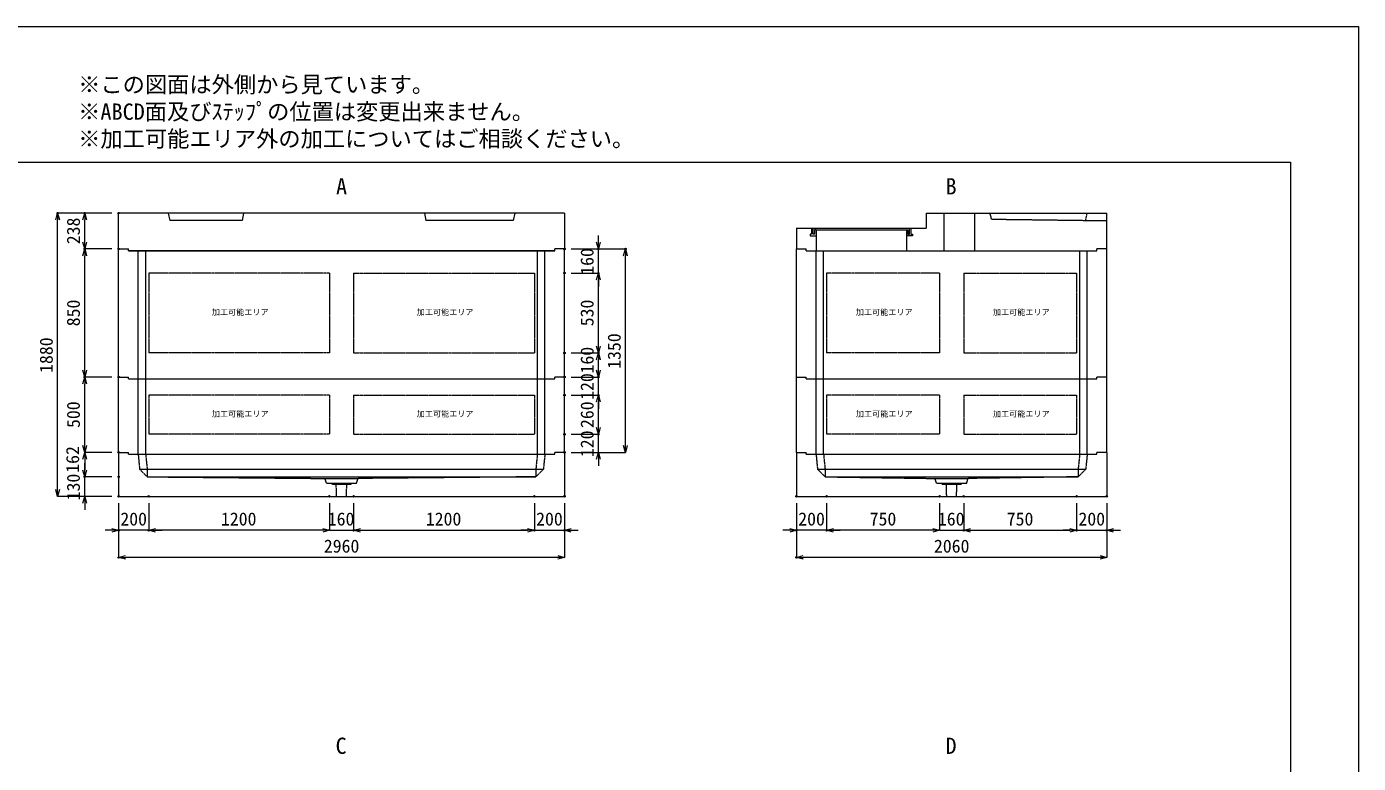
# Model space of a CAD drawing. Units: millimetres, scale not verified. Extents: x -6682 to 6682, y -4725 to 4725.
# Drawn here: x -2158 to 6682, y -164 to 4725 of the extents above; entities that cross this region are included whole.
import ezdxf
from ezdxf.enums import TextEntityAlignment as Align

# ---------------------------------------------------------------- set-up
doc = ezdxf.new("R2010")
doc.units = ezdxf.units.MM
doc.header["$LTSCALE"] = 20
doc.header["$PDMODE"] = 32
doc.header["$PDSIZE"] = 10
doc.linetypes.add('LONG_DASHED1', pattern=[7, 6, -1])
doc.linetypes.add('LONG_DOUBLE_CHAIN', pattern=[21.8, 18, -1, 0.6, -0.6, 0.6, -1])
for name, color, linetype, lineweight in [('0-0_D-TTL', 7, 'Continuous', 9), ('0-1_Defpoints', 7, 'Continuous', 9), ('0-3_D-TTL-TXT', 7, 'Continuous', 9), ('0-4_D-STR-TXT', 7, 'Continuous', 9), ('0-5_D-STR', 7, 'Continuous', 9), ('0-6_D-STR-STR5', 1, 'LONG_DOUBLE_CHAIN', 9), ('0-8_D-STR-STR4', 134, 'LONG_DASHED1', 9), ('0-9_D-STR-DIM', 3, 'Continuous', 9), ('0-A_0', 7, 'Continuous', 9)]:
    doc.layers.add(name, color=color, linetype=linetype, lineweight=lineweight)
doc.styles.add('ＭＳ ゴシック', font='')
doc.styles.get('ＭＳ ゴシック').set_extended_font_data('MS Gothic')

# ---------------------------------------------------------------- blocks, each defined once
blk = doc.blocks.new('A$C4DE05FD1')
at = {"layer": '0-0_D-TTL', "color": 134}
for p, q in [((4000, 76000), (114800, 76000)), ((114800, 76000), (114800, 4000))]:
    blk.add_line(p, q, dxfattribs=at)
at = {"layer": '0-1_Defpoints', "color": 134}
for p, q in [((0, 84000), (118800, 84000)), ((118800, 84000), (118800, 0))]:
    blk.add_line(p, q, dxfattribs=at)
at = {"layer": '0-3_D-TTL-TXT', "style": 'ＭＳ ゴシック'}
for s, p in [('※この図面は外側から見ています。', (43260.9, 79815.7)), ('※ABCD面及びｽﾃｯﾌﾟの位置は変更出来ません。', (43260.9, 78215.7)), ('※加工可能エリア外の加工についてはご相談ください。', (43260.9, 76615.7))]:
    blk.add_text(s, height=962.2, dxfattribs=at).set_placement(p, align=Align.BOTTOM_LEFT)
blk = doc.blocks.new('A$C31CA379A')
at = {"layer": '0-4_D-STR-TXT', "style": 'ＭＳ ゴシック'}
for s, p in [('A', (-325.9, -2190.5)), ('B', (35638.6, -2190.5)), ('C', (-351.4, -35190.5)), ('D', (35638.6, -35190.5))]:
    blk.add_text(s, height=962.2, dxfattribs=at).set_placement(p, align=Align.BOTTOM_LEFT)
blk = doc.blocks.new('A$C015F58B4')
at = {"layer": '0-5_D-STR'}
for p, q in [((29600, 5000), (-29600, 5000)), ((-29600, 240), (-29600, 5000)), ((-23000, 5000), (-22800, 4000)), ((-13200, 4000), (-22800, 4000)), ((-13000, 5000), (-13200, 4000)), ((11000, 5000), (11200, 4000)), ((29600, 5000), (29600, 240)), ((-29600, 240), (-28300, 240)), ((-28300, 0), (-28300, 240)), ((28300, 0), (-28300, 0)), ((29600, 240), (28300, 240)), ((28300, 0), (28300, 240))]:
    blk.add_line(p, q, dxfattribs=at)
blk.add_lwpolyline([(23000, 5000), (22800, 4000), (11200, 4000)], dxfattribs=at)
blk = doc.blocks.new('A$C4EAF5544')
at = {"layer": '0-5_D-STR'}
for p, q in [((-29600, 240), (-28300, 240)), ((-28300, 0), (-28300, 240)), ((-28300, 0), (28300, 0)), ((29600, 240), (28300, 240)), ((28300, 0), (28300, 240)), ((29600, 240), (29600, -5600))]:
    blk.add_line(p, q, dxfattribs=at)
at = {"layer": '0-5_D-STR', "linetype": 'LONG_DASHED1'}
for p, q in [((-27000, 0), (-26800, -2000)), ((27000, 0), (26800, -2000)), ((-26800, -2000), (26800, -2000)), ((-25800, -3000), (25800, -3000)), ((-2000, -3840), (-2200, -3219.5)), ((-2200, -3219.5), (2200, -3219.5)), ((25800, -3000), (2200, -3219.5)), ((26800, -2000), (25800, -3000)), ((-1199.4, -4020), (-1399.4, -3840)), ((1200.6, -4020), (-1199.4, -4020)), ((-653, -5600), (-698.5, -4020)), ((653, -5600), (698.5, -4020)), ((1200.6, -4020), (1400.6, -3840))]:
    blk.add_line(p, q, dxfattribs=at)
at = {"layer": '0-5_D-STR'}
blk.add_lwpolyline([(-29600, 240), (-29600, -5600), (29600, -5600)], dxfattribs=at)
at = {"layer": '0-5_D-STR', "linetype": 'LONG_DASHED1'}
for points in [[(-26000, 0), (-25800, -2000), (-25800, -3000)], [(26000, 0), (25800, -2000), (25800, -3000)], [(-26800, -2000), (-25800, -3000), (-2200, -3219.5)], [(-2000, -3840), (2000, -3840), (2200, -3219.5)]]:
    blk.add_lwpolyline(points, dxfattribs=at)
blk = doc.blocks.new('_Open30')
at = {"layer": '0-A_0'}
blk.add_line((0, 0), (-20, 0), dxfattribs=at)
blk.add_lwpolyline([(-20, 5.359), (0, 0), (-20, -5.359)], dxfattribs=at)
blk = doc.blocks.new('A$C01B324E4')
at = {"layer": '0-5_D-STR'}
for p, q in [((-5000, -3400), (-5000, 20600)), ((-240, 20600), (-5000, 20600)), ((-240, 20600), (-240, 19300)), ((0, 19300), (-240, 19300)), ((0, -19300), (0, 19300)), ((-5000, -3400), (-3000, -3400)), ((-3000, -20600), (-3000, -3400)), ((-240, -20600), (-240, -19300)), ((0, -19300), (-240, -19300)), ((-3000, -20600), (-240, -20600))]:
    blk.add_line(p, q, dxfattribs=at)
at = {"layer": '0-5_D-STR', "linetype": 'LONG_DASHED1'}
for p, q in [((-4200, 5300), (-4000, 20600)), ((-4036, 17800), (-5000, 18000)), ((-4200, 5300), (-5000, 5100)), ((0, 3100), (-5000, 3100)), ((0, -1000), (-5000, -1000)), ((-2800, -6000), (0, -6000)), ((-2800, -18000), (0, -18000))]:
    blk.add_line(p, q, dxfattribs=at)
at = {"layer": '0-8_D-STR-STR4'}
for points in [[(-3000, -5400), (-2200, -5400), (-2200, -5200), (-2000, -5200), (-2000, -6000)], [(-2800, -18000), (-2800, -6000), (-2800, -5800), (-2200, -5800), (-2200, -5600), (-3000, -5600)], [(-2800, -18000), (-2800, -18200), (-2200, -18200), (-2200, -18400), (-3000, -18400)], [(-3000, -18600), (-2200, -18600), (-2200, -18800), (-2000, -18800), (-2000, -18000)]]:
    blk.add_lwpolyline(points, dxfattribs=at)
blk = doc.blocks.new('A$C4B400D59')
at = {"layer": '0-5_D-STR'}
for p, q in [((-20600, 240), (-19300, 240)), ((-19300, 0), (-19300, 240)), ((-19300, 0), (19300, 0)), ((20600, 240), (19300, 240)), ((19300, 0), (19300, 240)), ((20600, 240), (20600, -5600))]:
    blk.add_line(p, q, dxfattribs=at)
at = {"layer": '0-5_D-STR', "linetype": 'LONG_DASHED1'}
for p, q in [((-18000, 0), (-17800, -2000)), ((18000, 0), (17800, -2000)), ((-17800, -2000), (17800, -2000)), ((-16800, -3000), (16800, -3000)), ((-2000, -3840), (-2200, -3219.5)), ((-2200, -3219.5), (2200, -3219.5)), ((16800, -3000), (2200, -3219.5)), ((17800, -2000), (16800, -3000)), ((-1199.4, -4020), (-1399.4, -3840)), ((1200.6, -4020), (-1199.4, -4020)), ((-653, -5600), (-698.5, -4020)), ((653, -5600), (698.5, -4020)), ((1200.6, -4020), (1400.6, -3840))]:
    blk.add_line(p, q, dxfattribs=at)
at = {"layer": '0-5_D-STR'}
blk.add_lwpolyline([(-20600, 240), (-20600, -5600), (20600, -5600)], dxfattribs=at)
at = {"layer": '0-5_D-STR', "linetype": 'LONG_DASHED1'}
for points in [[(-17000, 0), (-16800, -2000), (-16800, -3000)], [(17000, 0), (16800, -2000), (16800, -3000)], [(-17800, -2000), (-16800, -3000), (-2200, -3219.5)], [(-2000, -3840), (2000, -3840), (2200, -3219.5)]]:
    blk.add_lwpolyline(points, dxfattribs=at)
blk = doc.blocks.new('A$C30C4160B')
at = {"layer": '0-5_D-STR'}
for p, q in [((-28300, 0), (-28300, 240)), ((-28300, 0), (28300, 0)), ((28300, 0), (28300, 240)), ((-29600, -16760), (-28300, -16760)), ((-28300, -17000), (-28300, -16760)), ((-28300, -17000), (28300, -17000)), ((29600, -16760), (28300, -16760)), ((28300, -17000), (28300, -16760))]:
    blk.add_line(p, q, dxfattribs=at)
at = {"layer": '0-5_D-STR', "linetype": 'LONG_DASHED1'}
for p, q in [((-27000, -17000), (-27000, 0)), ((-26000, -17000), (-26000, 0)), ((26000, -17000), (26000, 0)), ((27000, -17000), (27000, 0))]:
    blk.add_line(p, q, dxfattribs=at)
at = {"layer": '0-5_D-STR'}
for points in [[(-29600, -16760), (-29600, 240), (-28300, 240)], [(29600, -16760), (29600, 240), (28300, 240)]]:
    blk.add_lwpolyline(points, dxfattribs=at)
at = {"layer": '0-6_D-STR-STR5'}
for p, q in [((-25600, -2960), (-25600, -13560)), ((-1600, -2960), (-25600, -2960)), ((1600, -2960), (25600, -2960)), ((25600, -2960), (25600, -13560))]:
    blk.add_line(p, q, dxfattribs=at)
for points in [[(-1600, -2960), (-1600, -13560), (-25600, -13560)], [(1600, -2960), (1600, -13560), (25600, -13560)]]:
    blk.add_lwpolyline(points, dxfattribs=at)
blk = doc.blocks.new('A$C34C307F5')
at = {"layer": '0-5_D-STR'}
for p, q in [((-28300, 0), (-28300, 240)), ((-28300, 0), (28300, 0)), ((28300, 0), (28300, 240)), ((-29600, -9760), (-28300, -9760)), ((-28300, -10000), (-28300, -9760)), ((-28300, -10000), (28300, -10000)), ((29600, -9760), (28300, -9760)), ((28300, -10000), (28300, -9760))]:
    blk.add_line(p, q, dxfattribs=at)
at = {"layer": '0-5_D-STR', "linetype": 'LONG_DASHED1'}
for p, q in [((-27000, -10000), (-27000, 0)), ((-26000, -10000), (-26000, 0)), ((26000, -10000), (26000, 0)), ((27000, -10000), (27000, 0))]:
    blk.add_line(p, q, dxfattribs=at)
at = {"layer": '0-5_D-STR'}
for points in [[(-29600, -9760), (-29600, 240), (-28300, 240)], [(29600, -9760), (29600, 240), (28300, 240)]]:
    blk.add_lwpolyline(points, dxfattribs=at)
at = {"layer": '0-6_D-STR-STR5'}
for p, q in [((-25600, -2160), (-25600, -7360)), ((-1600, -2160), (-25600, -2160)), ((1600, -2160), (25600, -2160)), ((25600, -2160), (25600, -7360))]:
    blk.add_line(p, q, dxfattribs=at)
for points in [[(-1600, -2160), (-1600, -7360), (-25600, -7360)], [(1600, -2160), (1600, -7360), (25600, -7360)]]:
    blk.add_lwpolyline(points, dxfattribs=at)
blk = doc.blocks.new('A$C4EC6365B')
at = {"layer": '0-5_D-STR'}
for p, q in [((-19300, 0), (-19300, 240)), ((-19300, 0), (19300, 0)), ((19300, 0), (19300, 240)), ((-20600, -9760), (-19300, -9760)), ((-19300, -10000), (-19300, -9760)), ((-19300, -10000), (19300, -10000)), ((20600, -9760), (19300, -9760)), ((19300, -10000), (19300, -9760))]:
    blk.add_line(p, q, dxfattribs=at)
at = {"layer": '0-5_D-STR', "linetype": 'LONG_DASHED1'}
for p, q in [((-18000, -10000), (-18000, 0)), ((-17000, -10000), (-17000, 0)), ((17000, -10000), (17000, 0)), ((18000, -10000), (18000, 0))]:
    blk.add_line(p, q, dxfattribs=at)
at = {"layer": '0-5_D-STR'}
for points in [[(-20600, -9760), (-20600, 240), (-19300, 240)], [(20600, -9760), (20600, 240), (19300, 240)]]:
    blk.add_lwpolyline(points, dxfattribs=at)
at = {"layer": '0-6_D-STR-STR5'}
for p, q in [((-16600, -2160), (-16600, -7360)), ((-1600, -2160), (-16600, -2160)), ((-1600, -2160), (-1600, -7360)), ((1600, -2160), (16600, -2160)), ((16600, -2160), (16600, -7360)), ((-1600, -7360), (-16600, -7360))]:
    blk.add_line(p, q, dxfattribs=at)
blk.add_lwpolyline([(1600, -2160), (1600, -7360), (16600, -7360)], dxfattribs=at)
blk = doc.blocks.new('A$C588E43C9')
at = {"layer": '0-5_D-STR'}
for p, q in [((-19300, 0), (-19300, 240)), ((-19300, 0), (19300, 0)), ((19300, 0), (19300, 240)), ((-20600, -16760), (-19300, -16760)), ((-19300, -17000), (-19300, -16760)), ((-19300, -17000), (19300, -17000)), ((20600, -16760), (19300, -16760)), ((19300, -17000), (19300, -16760))]:
    blk.add_line(p, q, dxfattribs=at)
at = {"layer": '0-5_D-STR', "linetype": 'LONG_DASHED1'}
for p, q in [((-18000, -17000), (-18000, 0)), ((-17000, -17000), (-17000, 0)), ((17000, -17000), (17000, 0)), ((18000, -17000), (18000, 0))]:
    blk.add_line(p, q, dxfattribs=at)
at = {"layer": '0-5_D-STR'}
for points in [[(-20600, -16760), (-20600, 240), (-19300, 240)], [(20600, -16760), (20600, 240), (19300, 240)]]:
    blk.add_lwpolyline(points, dxfattribs=at)
at = {"layer": '0-6_D-STR-STR5'}
for p, q in [((-16600, -2960), (-16600, -13560)), ((-1600, -2960), (-16600, -2960)), ((-1600, -2960), (-1600, -13560)), ((1600, -2960), (16600, -2960)), ((16600, -2960), (16600, -13560)), ((-1600, -13560), (-16600, -13560))]:
    blk.add_line(p, q, dxfattribs=at)
blk.add_lwpolyline([(1600, -2960), (1600, -13560), (16600, -13560)], dxfattribs=at)

msp = doc.modelspace()

# ---------------------------------------------------------------- linework, layer by layer
at = {"layer": '0-1_Defpoints'}
for p in [(-1952.5, 3487.5), (-1772.5, 3487.5), (-1547.5, 3487.5), (-1547.5, 3487.5), (-1772.5, 3249.5), (-1547.5, 3249.5), (1412.5, 3249.5), (1412.5, 3249.5), (1637.5, 3249.5), (1817.5, 3249.5), (1412.5, 3089.5), (1637.5, 3089.5), (1412.5, 2559.5), (1412.5, 2559.5), (1637.83, 2559.5), (-1772.5, 2399.5), (-1547.5, 2399.5), (-1547.5, 2399.5), (1412.5, 2399.5), (1637.83, 2399.5), (1412.5, 2279.5), (1637.83, 2279.5), (1412.5, 2019.5), (1637.83, 2019.5), (-1547.5, 1899.5), (-1547.5, 1899.5), (1412.5, 1899.5), (1412.5, 1899.5), (-1772.5, 1737.5), (-1547.5, 1737.5), (-1547.5, 1607.5), (-1547.5, 1607.5), (-1347.5, 1607.5), (-147.5, 1607.5), (12.5, 1607.5), (1212.5, 1607.5), (1412.5, 1607.5), (1412.5, 1607.5), (2952.5, 1607.5), (3152.5, 1607.5), (3902.5, 1607.5), (4062.5, 1607.5), (4062.5, 1607.5), (4812.5, 1607.5), (5012.5, 1607.5), (-1547.5, 1382.5), (-1347.5, 1382.5), (12.5, 1382.5), (1212.5, 1382.5), (1412.5, 1382.5), (2952.5, 1382.5), (3152.5, 1382.5), (4062.5, 1382.5), (4812.5, 1382.5), (5012.5, 1382.5), (-1547.5, 1202.5), (2952.5, 1202.5)]:
    msp.add_point(p, dxfattribs=at)
at = {"layer": '0-9_D-STR-DIM'}
for p, q in [((-1592.5, 3487.5), (-1952.5, 3487.5)), ((-1592.5, 3487.5), (-1772.5, 3487.5)), ((-1952.5, 1652.5), (-1952.5, 3442.5)), ((-1772.5, 3294.5), (-1772.5, 3442.5)), ((1637.5, 3294.5), (1637.5, 3339.5)), ((-1592.5, 3249.5), (-1772.5, 3249.5)), ((-1592.5, 3249.5), (-1772.5, 3249.5)), ((-1772.5, 2444.5), (-1772.5, 3204.5)), ((1457.5, 3249.5), (1637.5, 3249.5)), ((1457.5, 3249.5), (1817.5, 3249.5)), ((1637.5, 3089.5), (1637.5, 3249.5)), ((1817.5, 1944.5), (1817.5, 3204.5)), ((1457.5, 3089.5), (1637.5, 3089.5)), ((1457.5, 3089.5), (1637.5, 3089.5)), ((1637.5, 3044.5), (1637.5, 2999.5)), ((1637.5, 2604.5), (1637.5, 3044.5)), ((1457.5, 2559.5), (1637.5, 2559.5)), ((1457.5, 2559.5), (1637.83, 2559.5)), ((1637.83, 2444.5), (1637.83, 2514.5)), ((1637.83, 2444.5), (1637.83, 2489.5)), ((-1592.5, 2399.5), (-1772.5, 2399.5)), ((-1592.5, 2399.5), (-1772.5, 2399.5)), ((1457.5, 2399.5), (1637.83, 2399.5)), ((1457.5, 2399.5), (1637.83, 2399.5)), ((1637.83, 2279.5), (1637.83, 2399.5)), ((-1772.5, 1944.5), (-1772.5, 2354.5)), ((1457.5, 2279.5), (1637.83, 2279.5)), ((1457.5, 2279.5), (1637.83, 2279.5)), ((1637.83, 2234.5), (1637.83, 2189.5)), ((1637.83, 2064.5), (1637.83, 2234.5)), ((1637.83, 2064.5), (1637.83, 2109.5)), ((1457.5, 2019.5), (1637.83, 2019.5)), ((1457.5, 2019.5), (1637.83, 2019.5)), ((1637.83, 1899.5), (1637.83, 2019.5)), ((-1592.5, 1899.5), (-1772.5, 1899.5)), ((-1592.5, 1899.5), (-1772.5, 1899.5)), ((1457.5, 1899.5), (1817.5, 1899.5)), ((1457.5, 1899.5), (1637.83, 1899.5)), ((-1772.5, 1854.5), (-1772.5, 1782.5)), ((-1772.5, 1782.5), (-1772.5, 1827.5)), ((1637.83, 1854.5), (1637.83, 1809.5)), ((-1592.5, 1737.5), (-1772.5, 1737.5)), ((-1772.5, 1607.5), (-1772.5, 1737.5)), ((-1592.5, 1737.5), (-1772.5, 1737.5)), ((-1592.5, 1607.5), (-1952.5, 1607.5)), ((-1592.5, 1607.5), (-1772.5, 1607.5)), ((-1772.5, 1562.5), (-1772.5, 1517.5)), ((-1547.5, 1562.5), (-1547.5, 1202.5)), ((-1547.5, 1562.5), (-1547.5, 1382.5)), ((-1347.5, 1562.5), (-1347.5, 1382.5)), ((-1347.5, 1562.5), (-1347.5, 1382.5)), ((-147.5, 1562.5), (-147.5, 1382.5)), ((-147.5, 1562.5), (-147.5, 1382.5)), ((12.5, 1562.5), (12.5, 1382.5)), ((12.5, 1562.5), (12.5, 1382.5)), ((1212.5, 1562.5), (1212.5, 1382.5)), ((1212.5, 1562.5), (1212.5, 1382.5)), ((1412.5, 1562.5), (1412.5, 1202.5)), ((1412.5, 1562.5), (1412.5, 1382.5)), ((2952.5, 1562.5), (2952.5, 1202.5)), ((2952.5, 1562.5), (2952.5, 1382.5)), ((3152.5, 1562.5), (3152.5, 1382.5)), ((3152.5, 1562.5), (3152.5, 1382.5)), ((3902.5, 1562.5), (3902.5, 1382.5)), ((3902.5, 1562.5), (3902.5, 1382.5)), ((4062.5, 1562.5), (4062.5, 1382.5)), ((4062.5, 1562.5), (4062.5, 1382.5)), ((4812.5, 1562.5), (4812.5, 1382.5)), ((4812.5, 1562.5), (4812.5, 1382.5)), ((5012.5, 1562.5), (5012.5, 1202.5)), ((5012.5, 1562.5), (5012.5, 1382.5)), ((-1592.5, 1382.5), (-1637.5, 1382.5)), ((-1347.5, 1382.5), (-1547.5, 1382.5)), ((-192.5, 1382.5), (-1302.5, 1382.5)), ((-1302.5, 1382.5), (-1257.5, 1382.5)), ((-192.5, 1382.5), (-237.5, 1382.5)), ((-147.5, 1382.5), (12.5, 1382.5)), ((57.5, 1382.5), (102.5, 1382.5)), ((57.5, 1382.5), (1167.5, 1382.5)), ((1167.5, 1382.5), (1122.5, 1382.5)), ((1212.5, 1382.5), (1412.5, 1382.5)), ((1457.5, 1382.5), (1502.5, 1382.5)), ((2907.5, 1382.5), (2862.5, 1382.5)), ((3152.5, 1382.5), (2952.5, 1382.5)), ((3857.5, 1382.5), (3197.5, 1382.5)), ((3197.5, 1382.5), (3242.5, 1382.5)), ((3857.5, 1382.5), (3812.5, 1382.5)), ((3902.5, 1382.5), (4062.5, 1382.5)), ((4107.5, 1382.5), (4152.5, 1382.5)), ((4107.5, 1382.5), (4767.5, 1382.5)), ((4767.5, 1382.5), (4722.5, 1382.5)), ((4812.5, 1382.5), (5012.5, 1382.5)), ((5057.5, 1382.5), (5102.5, 1382.5)), ((1367.5, 1202.5), (-1502.5, 1202.5)), ((4967.5, 1202.5), (2997.5, 1202.5))]:
    msp.add_line(p, q, dxfattribs=at)

# ---------------------------------------------------------------- block references
at = {"layer": '0-0_D-TTL', "xscale": 0.1125, "yscale": 0.1125}
msp.add_blockref('A$C4DE05FD1', (-6682.5, -4725), dxfattribs=at)
at = {"layer": '0-4_D-STR-TXT', "xscale": 0.1125, "yscale": 0.1125}
msp.add_blockref('A$C31CA379A', (-67.5, 3825), dxfattribs=at)
at = {"layer": '0-5_D-STR', "xscale": 0.05, "yscale": 0.05}
for name, p in [('A$C015F58B4', (-67.5, 3237.5)), ('A$C30C4160B', (-67.5, 3237.5)), ('A$C588E43C9', (3982.5, 3237.5)), ('A$C34C307F5', (-67.5, 2387.5)), ('A$C4EC6365B', (3982.5, 2387.5)), ('A$C4EAF5544', (-67.5, 1887.5)), ('A$C4B400D59', (3982.5, 1887.5))]:
    msp.add_blockref(name, p, dxfattribs=at)
at = {"layer": '0-5_D-STR', "xscale": 0.05, "yscale": 0.05, "rotation": 270}
msp.add_blockref('A$C01B324E4', (3982.5, 3237.5), dxfattribs=at)
at = {"layer": '0-9_D-STR-DIM', "xscale": 2.25, "yscale": 2.25}
for p, rotation in [((-1952.5, 3487.5), 90), ((-1772.5, 3487.5), 90), ((-1772.5, 3249.5), 270), ((1637.5, 3249.5), 270), ((-1772.5, 3249.5), 90), ((1817.5, 3249.5), 90), ((1637.5, 3089.5), 90), ((1637.5, 3089.5), 90), ((1637.5, 2559.5), 270), ((1637.83, 2559.5), 90), ((-1772.5, 2399.5), 270), ((-1772.5, 2399.5), 90), ((1637.83, 2399.5), 270), ((1637.83, 2399.5), 270), ((1637.83, 2279.5), 90), ((1637.83, 2279.5), 90), ((1637.83, 2019.5), 270), ((1637.83, 2019.5), 270), ((-1772.5, 1899.5), 270), ((-1772.5, 1899.5), 90), ((1637.83, 1899.5), 90), ((1817.5, 1899.5), 270), ((-1772.5, 1737.5), 270), ((-1772.5, 1737.5), 270), ((-1952.5, 1607.5), 270), ((-1772.5, 1607.5), 90), ((-1347.5, 1382.5), 180), ((-1347.5, 1382.5), 180), ((12.5, 1382.5), 180), ((12.5, 1382.5), 180), ((1412.5, 1382.5), 180), ((3152.5, 1382.5), 180), ((3152.5, 1382.5), 180), ((4062.5, 1382.5), 180), ((4062.5, 1382.5), 180), ((5012.5, 1382.5), 180), ((-1547.5, 1202.5), 180), ((2952.5, 1202.5), 180)]:
    msp.add_blockref('_Open30', p, dxfattribs=dict(at, rotation=rotation))
for p in [(-1547.5, 1382.5), (-147.5, 1382.5), (-147.5, 1382.5), (1212.5, 1382.5), (1212.5, 1382.5), (2952.5, 1382.5), (3902.5, 1382.5), (3902.5, 1382.5), (4812.5, 1382.5), (4812.5, 1382.5), (1412.5, 1202.5), (5012.5, 1202.5)]:
    msp.add_blockref('_Open30', p, dxfattribs=at)

# ---------------------------------------------------------------- texts
at = {"layer": '0-6_D-STR-STR5', "style": 'ＭＳ ゴシック'}
for p in [(-927.98, 2799.29), (432.02, 2799.29), (3347.02, 2799.31), (4257.02, 2799.31), (-927.98, 2124.29), (432.02, 2124.29), (3347.02, 2124.31), (4257.02, 2124.31)]:
    msp.add_text('加工可能エリア', height=38.42, dxfattribs=at).set_placement(p, align=Align.BOTTOM_LEFT)
at = {"layer": '0-9_D-STR-DIM', "style": 'ＭＳ ゴシック'}
for s, p in [('238', (-1778.35, 3280.98)), ('160', (1631.65, 3078.33)), ('850', (-1778.35, 2736.53)), ('530', (1631.65, 2736.53)), ('1880', (-1958.35, 2427.08)), ('1350', (1811.65, 2454.08)), ('160', (1631.99, 2423.33)), ('120', (1631.99, 2248.33)), ('500', (-1778.35, 2061.53)), ('260', (1631.99, 2061.3)), ('120', (1631.99, 1868.33)), ('162', (-1783.35, 1764.28)), ('130', (-1778.35, 1581.33))]:
    msp.add_text(s, height=86.66, rotation=90, dxfattribs=at).set_placement(p, align=Align.BOTTOM_LEFT)
for s, p in [('200', (-1535.7, 1388.35)), ('1200', (-867.92, 1388.35)), ('160', (-158.67, 1388.35)), ('1200', (492.08, 1388.35)), ('200', (1224.3, 1388.35)), ('200', (2964.3, 1388.35)), ('750', (3438.4, 1388.35)), ('160', (3891.33, 1388.35)), ('750', (4348.4, 1388.35)), ('200', (4824.3, 1388.35)), ('2960', (-184.95, 1208.35)), ('2060', (3865.05, 1208.35))]:
    msp.add_text(s, height=86.66, dxfattribs=at).set_placement(p, align=Align.BOTTOM_LEFT)

doc.saveas('drawing.dxf')
